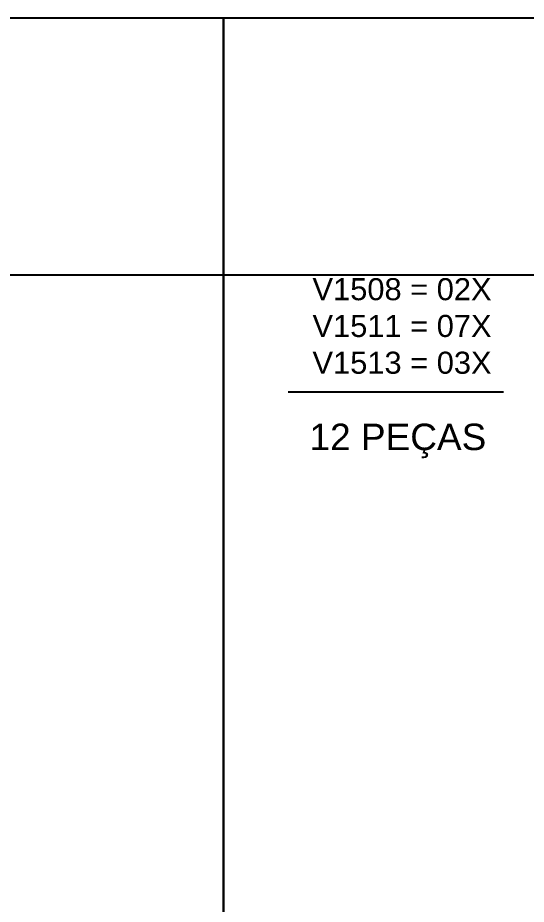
# Model space of a CAD drawing. Extents: x 17311 to 161354, y 153625 to 211469.
# Drawn here: x 18345 to 18621.6, y 206817.7 to 207300.1 of the extents above; entities that cross this region are included whole.
import ezdxf

# ---------------------------------------------------------------- set-up
doc = ezdxf.new("R2010")
doc.units = 0
for name, color, linetype in [('8', 111, 'CONTINUOUS'), ('HACHURA', 8, 'CONTINUOUS'), ('TIRAS REESCORAMENTO', 252, 'CONTINUOUS'), ('VIGAS', 3, 'CONTINUOUS')]:
    doc.layers.add(name, color=color, linetype=linetype)
doc.styles.add('R80-50', font='arial.ttf', dxfattribs={"height": 10})

msp = doc.modelspace()

# ---------------------------------------------------------------- linework, layer by layer
at = {"layer": '8', "color": 5, "linetype": 'Continuous'}
for points in [[(18456.91, 206335.31), (17860.1, 206335.31), (17860.1, 207300.1), (18456.91, 207300.1)], [(19053.72, 206335.31), (18456.91, 206335.31), (18456.91, 207300.1), (19053.72, 207300.1)]]:
    msp.add_lwpolyline(points, close=True, dxfattribs=at)
at = {"layer": 'HACHURA', "color": 7}
msp.add_line((18492.06, 207096.52), (18609.21, 207096.52), dxfattribs=at)
at = {"layer": 'TIRAS REESCORAMENTO', "linetype": 'ByBlock'}
msp.add_line((22634.59, 207160.02), (17860.1, 207160.02), dxfattribs=at)

# ---------------------------------------------------------------- texts
at = {"layer": 'VIGAS', "color": 7, "attachment_point": 1, "style": 'R80-50'}
for s, width, insert, char_height in [('V1508 = 02X\\PV1511 = 07X\\PV1513 = 03X', 124.324, (18505.36, 207158.39), 12), ('12 PEÇAS', 162.221, (18503.74, 207079.23), 14.4)]:
    msp.add_mtext_dynamic_manual_height_columns(s, width=width, gutter_width=50, heights=[0], dxfattribs=dict(at, insert=insert, char_height=char_height))

doc.saveas('drawing.dxf')
